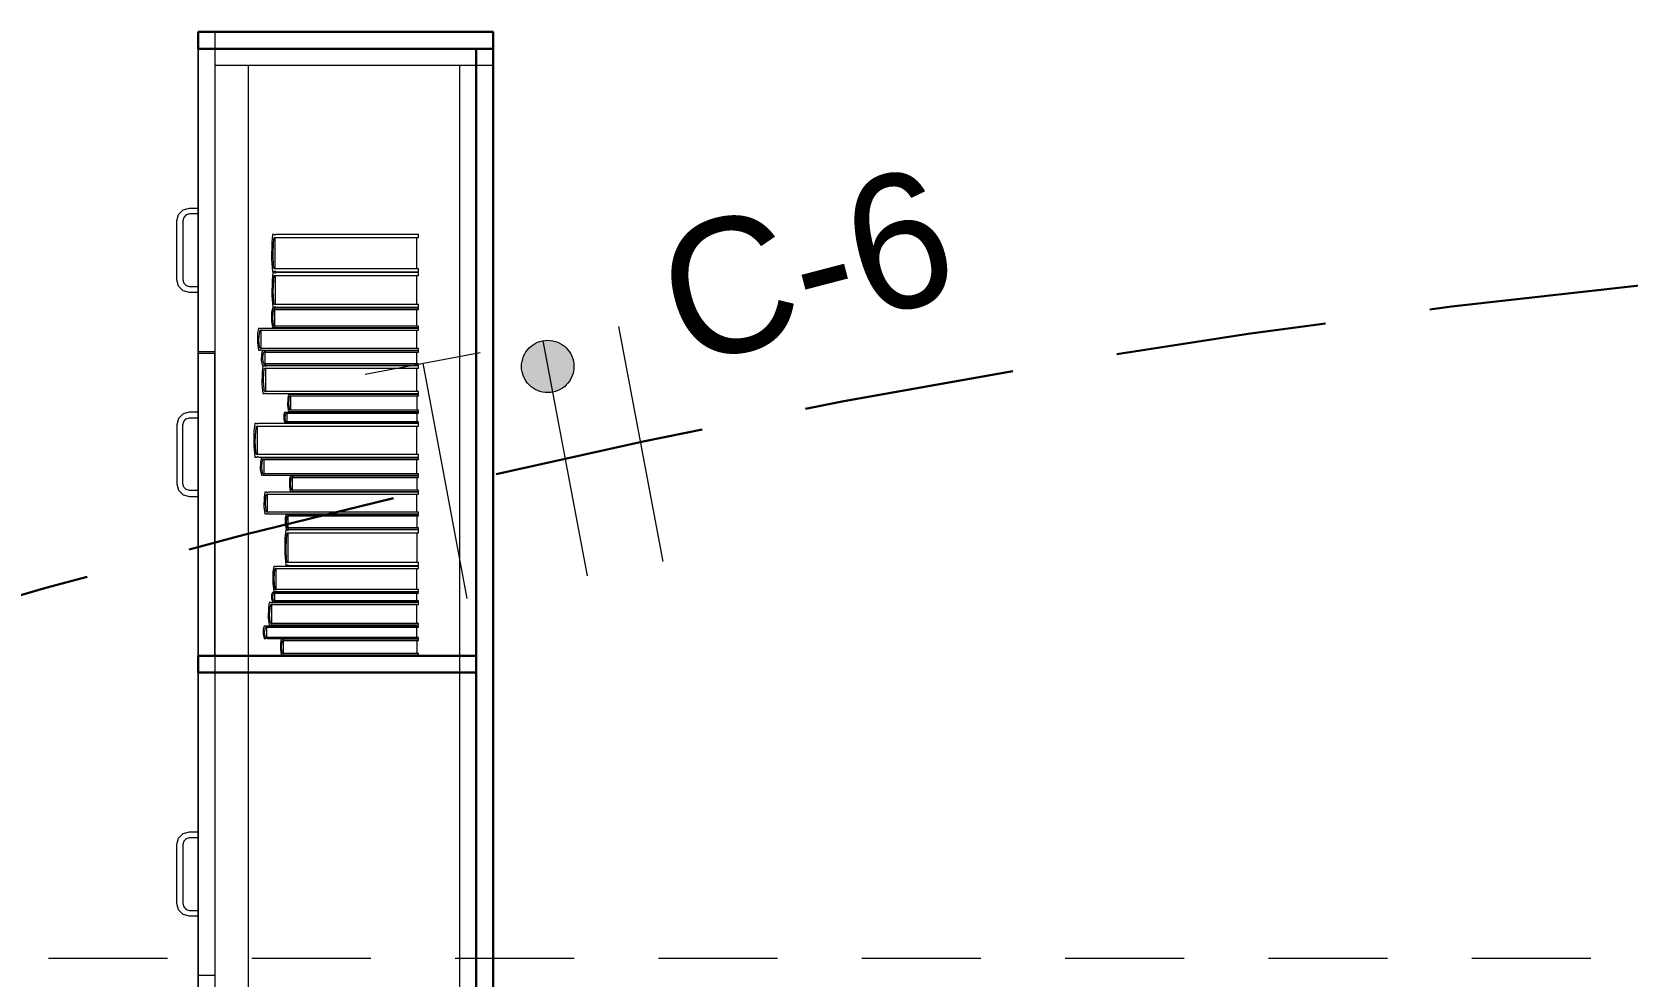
# Model space of a CAD drawing. Header units: inches. Extents: x -19 to 5698, y -728 to 92.
# Drawn here: x 118.461 to 120.353, y 30.179 to 31.299 of the extents above; entities that cross this region are included whole.
import ezdxf

# ---------------------------------------------------------------- set-up
doc = ezdxf.new("R2010")
doc.units = ezdxf.units.IN
doc.header["$MEASUREMENT"] = 0
doc.set_wipeout_variables(frame=1)
for name, pattern in [('CONTINUA', [0]), ('HIDDEN', [0.375, 0.25, -0.125]), ('Hidden Line', [0.195611, 0.141111, -0.0545]), ('RAYITAS', [0.375, 0.25, -0.125]), ('Wipeout_Contour', [1, 0, -1])]:
    doc.linetypes.add(name, pattern=pattern)
for name, color, linetype, lineweight in [('00 conduct tomacorr', 120, 'HIDDEN', 30), ('00 IE CKTO ILUMINACION', 3, 'Continuous', 50), ('T-TECHO-E', 150, 'Continuous', 20), ('TOMACORRIENTE', 22, 'RAYITAS', 9)]:
    doc.layers.add(name, color=color, linetype=linetype, lineweight=lineweight)
doc.layers.add('08 _ STR _ EXT _ 09 Vigas', color=251, linetype='Continuous')
doc.layers.add('Interior - Mobiliario', color=7, linetype='Continuous')

# ---------------------------------------------------------------- blocks, each defined once
blk = doc.blocks.new('a')
at = {"layer": 'TOMACORRIENTE', "ltscale": 0.05}
h = blk.add_hatch(color=4, dxfattribs=at)
edge = h.paths.add_edge_path()
edge.add_arc((0, 0.0752), 0.0211, 0, 360)
at = {"layer": 'TOMACORRIENTE', "color": 4}
for p, q in [((-0.1455, 0.0963), (-0.0515, 0.0963)), ((-0.0985, 0.0963), (-0.0985, -0.0966)), ((0, 0.0963), (0, -0.0963)), ((0.0623, -0.0963), (0.0623, 0.0963))]:
    blk.add_line(p, q, dxfattribs=at)
blk.add_circle((0, 0.0752), 0.0211, dxfattribs=at)
blk = doc.blocks.new('CABLE 3FACE')
at = {"layer": 'T-TECHO-E', "rotation": 59.94170052614085}
blk.add_blockref('a', (0, 0), dxfattribs=at)

msp = doc.modelspace()

# ---------------------------------------------------------------- linework, layer by layer
at = {"layer": 'Interior - Mobiliario', "color": 175, "linetype": 'Continuous', "lineweight": 13}
for p, q in [((118.9883, 31.2787), (118.6783, 31.2787)), ((118.6783, 31.2787), (118.6783, 29.8187)), ((118.9883, 29.8187), (118.9883, 31.2787)), ((118.7183, 31.2587), (118.6783, 31.2587)), ((118.9683, 31.2587), (118.7183, 31.2587)), ((118.6333, 31.0747), (118.6353, 31.0822)), ((118.6353, 31.0822), (118.6408, 31.0877)), ((118.6408, 31.0877), (118.6483, 31.0897)), ((118.6443, 31.0816), (118.6414, 31.0787)), ((118.6483, 31.0827), (118.6443, 31.0816)), ((118.6483, 31.0897), (118.6583, 31.0897)), ((118.6583, 31.0827), (118.6483, 31.0827)), ((118.6583, 31.0897), (118.6583, 31.0827)), ((118.6333, 31.0047), (118.6333, 31.0747)), ((118.6414, 31.0787), (118.6403, 31.0747)), ((118.6403, 31.0747), (118.6403, 31.0047)), ((118.7457, 31.0487), (118.7455, 31.029)), ((118.7467, 31.0584), (118.7457, 31.0487)), ((118.7486, 31.0584), (118.7467, 31.0584)), ((118.7472, 31.0347), (118.7476, 31.0483)), ((118.7476, 31.0483), (118.7484, 31.0549)), ((118.7484, 31.0549), (118.9196, 31.0549)), ((118.7486, 31.0582), (118.7486, 31.0584)), ((118.7489, 31.058), (118.7486, 31.0582)), ((118.7491, 31.0578), (118.7489, 31.058)), ((118.7494, 31.0577), (118.7491, 31.0578)), ((118.7493, 31.0549), (118.7493, 31.0178)), ((118.7496, 31.0577), (118.7494, 31.0577)), ((118.7499, 31.0578), (118.7496, 31.0577)), ((118.7501, 31.0579), (118.7499, 31.0578)), ((118.7503, 31.0582), (118.7501, 31.0579)), ((118.7505, 31.0584), (118.7503, 31.0582)), ((118.9196, 31.0584), (118.7505, 31.0584)), ((118.9179, 31.0178), (118.9179, 31.0549)), ((118.9196, 31.0549), (118.9196, 31.0584)), ((118.7455, 31.029), (118.7467, 31.0142)), ((118.7479, 31.0211), (118.7472, 31.0347)), ((118.747, 31.0132), (118.7461, 31.0042)), ((118.7467, 31.0142), (118.7486, 31.0142)), ((118.7489, 31.0132), (118.747, 31.0132)), ((118.7484, 31.0178), (118.7479, 31.0211)), ((118.748, 31.0038), (118.7487, 31.0099)), ((118.9196, 31.0178), (118.7484, 31.0178)), ((118.7486, 31.0142), (118.7487, 31.0145)), ((118.7487, 31.0145), (118.7489, 31.0147)), ((118.7487, 31.0099), (118.9196, 31.0099)), ((118.7489, 31.0147), (118.7492, 31.0149)), ((118.749, 31.0131), (118.7489, 31.0132)), ((118.7492, 31.0128), (118.749, 31.0131)), ((118.7492, 31.0149), (118.7494, 31.015)), ((118.7494, 31.0126), (118.7492, 31.0128)), ((118.7494, 31.015), (118.7497, 31.015)), ((118.7497, 31.0125), (118.7494, 31.0126)), ((118.7496, 31.0099), (118.7496, 30.9754)), ((118.7497, 31.015), (118.7499, 31.0149)), ((118.75, 31.0125), (118.7497, 31.0125)), ((118.7499, 31.0149), (118.7502, 31.0147)), ((118.7502, 31.0126), (118.75, 31.0125)), ((118.7502, 31.0147), (118.7504, 31.0144)), ((118.7504, 31.0128), (118.7502, 31.0126)), ((118.7504, 31.0144), (118.7505, 31.0142)), ((118.7507, 31.013), (118.7504, 31.0128)), ((118.7505, 31.0142), (118.9196, 31.0142)), ((118.7508, 31.0132), (118.7507, 31.013)), ((118.9196, 31.0132), (118.7508, 31.0132)), ((118.9179, 30.9754), (118.9179, 31.0099)), ((118.9196, 31.0142), (118.9196, 31.0178)), ((118.9196, 31.0099), (118.9196, 31.0132)), ((118.6353, 30.9972), (118.6333, 31.0047)), ((118.6408, 30.9917), (118.6353, 30.9972)), ((118.6403, 31.0047), (118.6414, 31.0007)), ((118.6483, 30.9897), (118.6408, 30.9917)), ((118.6414, 31.0007), (118.6443, 30.9978)), ((118.6443, 30.9978), (118.6483, 30.9967)), ((118.6483, 30.9967), (118.6583, 30.9967)), ((118.6583, 30.9897), (118.6483, 30.9897)), ((118.6583, 30.9967), (118.6583, 30.9897)), ((118.7461, 31.0042), (118.7459, 30.9858)), ((118.7475, 30.9911), (118.748, 31.0038)), ((118.7482, 30.9785), (118.7475, 30.9911)), ((118.7464, 30.9711), (118.7455, 30.966)), ((118.7459, 30.9858), (118.747, 30.9721)), ((118.7483, 30.9711), (118.7464, 30.9711)), ((118.747, 30.9721), (118.7489, 30.9721)), ((118.7474, 30.9658), (118.7482, 30.9692)), ((118.7487, 30.9754), (118.7482, 30.9785)), ((118.7482, 30.9692), (118.9196, 30.9692)), ((118.7484, 30.971), (118.7483, 30.9711)), ((118.7486, 30.9708), (118.7484, 30.971)), ((118.7489, 30.9707), (118.7486, 30.9708)), ((118.9196, 30.9754), (118.7487, 30.9754)), ((118.7489, 30.9721), (118.749, 30.9723)), ((118.7491, 30.9707), (118.7489, 30.9707)), ((118.749, 30.9723), (118.7493, 30.9725)), ((118.749, 30.9692), (118.749, 30.9498)), ((118.7494, 30.9707), (118.7491, 30.9707)), ((118.7493, 30.9725), (118.7495, 30.9727)), ((118.7496, 30.9707), (118.7494, 30.9707)), ((118.7495, 30.9727), (118.7498, 30.9728)), ((118.7499, 30.9708), (118.7496, 30.9707)), ((118.7498, 30.9728), (118.75, 30.9727)), ((118.7501, 30.9709), (118.7499, 30.9708)), ((118.75, 30.9727), (118.7503, 30.9727)), ((118.7502, 30.9711), (118.7501, 30.9709)), ((118.9196, 30.9711), (118.7502, 30.9711)), ((118.7503, 30.9727), (118.7505, 30.9725)), ((118.7505, 30.9725), (118.7507, 30.9722)), ((118.7507, 30.9722), (118.7508, 30.9721)), ((118.7508, 30.9721), (118.9196, 30.9721)), ((118.9179, 30.9498), (118.9179, 30.9692)), ((118.9196, 30.9721), (118.9196, 30.9754)), ((118.9196, 30.9692), (118.9196, 30.9711)), ((118.7455, 30.966), (118.7453, 30.9557)), ((118.7453, 30.9557), (118.7464, 30.948)), ((118.7469, 30.9587), (118.7474, 30.9658)), ((118.7476, 30.9516), (118.7469, 30.9587)), ((118.7482, 30.9498), (118.7476, 30.9516)), ((118.9196, 30.9498), (118.7482, 30.9498)), ((118.9196, 30.948), (118.9196, 30.9498)), ((118.7289, 30.9413), (118.7287, 30.9298)), ((118.7287, 30.9298), (118.7299, 30.9212)), ((118.7299, 30.947), (118.7289, 30.9413)), ((118.732, 30.947), (118.7299, 30.947)), ((118.7305, 30.9331), (118.731, 30.9411)), ((118.7313, 30.9252), (118.7305, 30.9331)), ((118.731, 30.9411), (118.7318, 30.9449)), ((118.7318, 30.9449), (118.9196, 30.9449)), ((118.7321, 30.9469), (118.732, 30.947)), ((118.7323, 30.9467), (118.7321, 30.9469)), ((118.7326, 30.9466), (118.7323, 30.9467)), ((118.7329, 30.9466), (118.7326, 30.9466)), ((118.7328, 30.9449), (118.7328, 30.9233)), ((118.7332, 30.9465), (118.7329, 30.9466)), ((118.7334, 30.9466), (118.7332, 30.9465)), ((118.7337, 30.9467), (118.7334, 30.9466)), ((118.7339, 30.9468), (118.7337, 30.9467)), ((118.7341, 30.947), (118.7339, 30.9468)), ((118.9196, 30.947), (118.7341, 30.947)), ((118.7464, 30.948), (118.7483, 30.948)), ((118.7483, 30.948), (118.7485, 30.9481)), ((118.7485, 30.9481), (118.7487, 30.9482)), ((118.7487, 30.9482), (118.7489, 30.9483)), ((118.7489, 30.9483), (118.7492, 30.9484)), ((118.7492, 30.9484), (118.7494, 30.9484)), ((118.7494, 30.9484), (118.7497, 30.9483)), ((118.7497, 30.9483), (118.7499, 30.9482)), ((118.7499, 30.9482), (118.7501, 30.9481)), ((118.7501, 30.9481), (118.7502, 30.948)), ((118.7502, 30.948), (118.9196, 30.948)), ((118.9177, 30.9233), (118.9177, 30.9449)), ((118.9196, 30.9449), (118.9196, 30.947)), ((118.6583, 30.9197), (118.6783, 30.9197)), ((118.6583, 30.9177), (118.6783, 30.9177)), ((118.7299, 30.9212), (118.732, 30.9212)), ((118.7318, 30.9233), (118.7313, 30.9252)), ((118.9196, 30.9233), (118.7318, 30.9233)), ((118.732, 30.9212), (118.7322, 30.9214)), ((118.7322, 30.9214), (118.7324, 30.9215)), ((118.7324, 30.9215), (118.7327, 30.9216)), ((118.7327, 30.9216), (118.7329, 30.9217)), ((118.7329, 30.9217), (118.7332, 30.9217)), ((118.7332, 30.9217), (118.7335, 30.9216)), ((118.7335, 30.9166), (118.7332, 30.9091)), ((118.7335, 30.9216), (118.7338, 30.9215)), ((118.7345, 30.9202), (118.7335, 30.9166)), ((118.7338, 30.9215), (118.734, 30.9213)), ((118.734, 30.9213), (118.7341, 30.9212)), ((118.7341, 30.9212), (118.9196, 30.9212)), ((118.7365, 30.9202), (118.7345, 30.9202)), ((118.735, 30.9112), (118.7355, 30.9164)), ((118.7358, 30.9061), (118.735, 30.9112)), ((118.7355, 30.9164), (118.7363, 30.9189)), ((118.7363, 30.9189), (118.9196, 30.9189)), ((118.7366, 30.9202), (118.7365, 30.9202)), ((118.7368, 30.9201), (118.7366, 30.9202)), ((118.7371, 30.92), (118.7368, 30.9201)), ((118.7374, 30.92), (118.7371, 30.92)), ((118.7373, 30.9189), (118.7373, 30.9048)), ((118.7376, 30.92), (118.7374, 30.92)), ((118.7379, 30.92), (118.7376, 30.92)), ((118.7382, 30.92), (118.7379, 30.92)), ((118.7384, 30.9201), (118.7382, 30.92)), ((118.7385, 30.9202), (118.7384, 30.9201)), ((118.9196, 30.9202), (118.7385, 30.9202)), ((118.9178, 30.9048), (118.9178, 30.9189)), ((118.9196, 30.9212), (118.9196, 30.9233)), ((118.9196, 30.9189), (118.9196, 30.9202)), ((118.7332, 30.9091), (118.7345, 30.9035)), ((118.7343, 30.8953), (118.7341, 30.8806)), ((118.7353, 30.9025), (118.7343, 30.8953)), ((118.7345, 30.9035), (118.7365, 30.9035)), ((118.7373, 30.9025), (118.7353, 30.9025)), ((118.7363, 30.9048), (118.7358, 30.9061)), ((118.7358, 30.8848), (118.7363, 30.8949)), ((118.9196, 30.9048), (118.7363, 30.9048)), ((118.7363, 30.8949), (118.7371, 30.8998)), ((118.7365, 30.9035), (118.7366, 30.9036)), ((118.7366, 30.9036), (118.7369, 30.9037)), ((118.7369, 30.9037), (118.7371, 30.9037)), ((118.7371, 30.9037), (118.7374, 30.9038)), ((118.7371, 30.8998), (118.9196, 30.8998)), ((118.7374, 30.9023), (118.7373, 30.9025)), ((118.7374, 30.9038), (118.7377, 30.9037)), ((118.7376, 30.9021), (118.7374, 30.9023)), ((118.7379, 30.902), (118.7376, 30.9021)), ((118.7377, 30.9037), (118.738, 30.9037)), ((118.7382, 30.9019), (118.7379, 30.902)), ((118.738, 30.9037), (118.7382, 30.9036)), ((118.7381, 30.8998), (118.7381, 30.8723)), ((118.7382, 30.9036), (118.7384, 30.9035)), ((118.7384, 30.9019), (118.7382, 30.9019)), ((118.7384, 30.9035), (118.7385, 30.9035)), ((118.7387, 30.902), (118.7384, 30.9019)), ((118.7385, 30.9035), (118.9196, 30.9035)), ((118.739, 30.9021), (118.7387, 30.902)), ((118.7392, 30.9023), (118.739, 30.9021)), ((118.7393, 30.9025), (118.7392, 30.9023)), ((118.9196, 30.9025), (118.7393, 30.9025)), ((118.9178, 30.8723), (118.9178, 30.8998)), ((118.9196, 30.9035), (118.9196, 30.9048)), ((118.9196, 30.8998), (118.9196, 30.9025)), ((118.7341, 30.8806), (118.7353, 30.8697)), ((118.7366, 30.8748), (118.7358, 30.8848)), ((118.7371, 30.8723), (118.7366, 30.8748)), ((118.7353, 30.8697), (118.7373, 30.8697)), ((118.9196, 30.8723), (118.7371, 30.8723)), ((118.7373, 30.8697), (118.7375, 30.8698)), ((118.7375, 30.8698), (118.7377, 30.87)), ((118.7377, 30.87), (118.7379, 30.8702)), ((118.7379, 30.8702), (118.7382, 30.8702)), ((118.7382, 30.8702), (118.7385, 30.8702)), ((118.7385, 30.8702), (118.7388, 30.8701)), ((118.7388, 30.8701), (118.739, 30.87)), ((118.739, 30.87), (118.7392, 30.8698)), ((118.7392, 30.8698), (118.7393, 30.8697)), ((118.7393, 30.8697), (118.9196, 30.8697)), ((118.7647, 30.8642), (118.7645, 30.8551)), ((118.7645, 30.8551), (118.7655, 30.8483)), ((118.7655, 30.8687), (118.7647, 30.8642)), ((118.7672, 30.8687), (118.7655, 30.8687)), ((118.766, 30.8577), (118.7664, 30.864)), ((118.7666, 30.8515), (118.766, 30.8577)), ((118.7664, 30.864), (118.7671, 30.867)), ((118.7671, 30.867), (118.9196, 30.867)), ((118.7673, 30.8686), (118.7672, 30.8687)), ((118.7675, 30.8685), (118.7673, 30.8686)), ((118.7677, 30.8684), (118.7675, 30.8685)), ((118.7679, 30.8683), (118.7677, 30.8684)), ((118.7678, 30.867), (118.7678, 30.8499)), ((118.7681, 30.8683), (118.7679, 30.8683)), ((118.7684, 30.8684), (118.7681, 30.8683)), ((118.7686, 30.8684), (118.7684, 30.8684)), ((118.7688, 30.8686), (118.7686, 30.8684)), ((118.7689, 30.8687), (118.7688, 30.8686)), ((118.9196, 30.8687), (118.7689, 30.8687)), ((118.9181, 30.8499), (118.9181, 30.867)), ((118.9196, 30.8697), (118.9196, 30.8723)), ((118.9196, 30.867), (118.9196, 30.8687)), ((118.6353, 30.8402), (118.6333, 30.8327)), ((118.6408, 30.8457), (118.6353, 30.8402)), ((118.6403, 30.8327), (118.6414, 30.8367)), ((118.6483, 30.8477), (118.6408, 30.8457)), ((118.6414, 30.8367), (118.6443, 30.8396)), ((118.6443, 30.8396), (118.6483, 30.8407)), ((118.6583, 30.8477), (118.6483, 30.8477)), ((118.6483, 30.8407), (118.6583, 30.8407)), ((118.6583, 30.8407), (118.6583, 30.8477)), ((118.7601, 30.8447), (118.7599, 30.8393)), ((118.7599, 30.8393), (118.761, 30.8353)), ((118.761, 30.8473), (118.7601, 30.8447)), ((118.7627, 30.8473), (118.761, 30.8473)), ((118.761, 30.8353), (118.7627, 30.8353)), ((118.7615, 30.8408), (118.7619, 30.8445)), ((118.7621, 30.8371), (118.7615, 30.8408)), ((118.7619, 30.8445), (118.7626, 30.8463)), ((118.7626, 30.8362), (118.7621, 30.8371)), ((118.7626, 30.8463), (118.9196, 30.8463)), ((118.9196, 30.8362), (118.7626, 30.8362)), ((118.7628, 30.8472), (118.7627, 30.8473)), ((118.7627, 30.8353), (118.7629, 30.8353)), ((118.763, 30.8472), (118.7628, 30.8472)), ((118.7629, 30.8353), (118.7631, 30.8354)), ((118.7632, 30.8471), (118.763, 30.8472)), ((118.7631, 30.8354), (118.7633, 30.8354)), ((118.7635, 30.8471), (118.7632, 30.8471)), ((118.7633, 30.8354), (118.7635, 30.8355)), ((118.7634, 30.8463), (118.7634, 30.8362)), ((118.7637, 30.8471), (118.7635, 30.8471)), ((118.7635, 30.8355), (118.7638, 30.8355)), ((118.7639, 30.8471), (118.7637, 30.8471)), ((118.7638, 30.8355), (118.764, 30.8354)), ((118.7642, 30.8472), (118.7639, 30.8471)), ((118.764, 30.8354), (118.7642, 30.8354)), ((118.7644, 30.8472), (118.7642, 30.8472)), ((118.7642, 30.8354), (118.7644, 30.8353)), ((118.7645, 30.8473), (118.7644, 30.8472)), ((118.7644, 30.8353), (118.7645, 30.8353)), ((118.9196, 30.8473), (118.7645, 30.8473)), ((118.7645, 30.8353), (118.9196, 30.8353)), ((118.7655, 30.8483), (118.7672, 30.8483)), ((118.7671, 30.8499), (118.7666, 30.8515)), ((118.9196, 30.8499), (118.7671, 30.8499)), ((118.7672, 30.8483), (118.7673, 30.8484)), ((118.7673, 30.8484), (118.7675, 30.8485)), ((118.7675, 30.8485), (118.7677, 30.8486)), ((118.7677, 30.8486), (118.768, 30.8486)), ((118.768, 30.8486), (118.7682, 30.8486)), ((118.7682, 30.8486), (118.7684, 30.8486)), ((118.7684, 30.8486), (118.7686, 30.8485)), ((118.7686, 30.8485), (118.7688, 30.8484)), ((118.7688, 30.8484), (118.7689, 30.8483)), ((118.7689, 30.8483), (118.9196, 30.8483)), ((118.918, 30.8362), (118.918, 30.8463)), ((118.9196, 30.8483), (118.9196, 30.8499)), ((118.9196, 30.8463), (118.9196, 30.8473)), ((118.9196, 30.8353), (118.9196, 30.8362)), ((118.6333, 30.8327), (118.6333, 30.7627)), ((118.6403, 30.7627), (118.6403, 30.8327)), ((118.7246, 30.8255), (118.7243, 30.8076)), ((118.7256, 30.8343), (118.7246, 30.8255)), ((118.7277, 30.8343), (118.7256, 30.8343)), ((118.7262, 30.8127), (118.7267, 30.8251)), ((118.7267, 30.8251), (118.7276, 30.831)), ((118.7276, 30.831), (118.9196, 30.831)), ((118.7278, 30.8341), (118.7277, 30.8343)), ((118.7281, 30.8339), (118.7278, 30.8341)), ((118.7284, 30.8337), (118.7281, 30.8339)), ((118.7286, 30.8336), (118.7284, 30.8337)), ((118.7285, 30.831), (118.7285, 30.7974)), ((118.7289, 30.8336), (118.7286, 30.8336)), ((118.7292, 30.8337), (118.7289, 30.8336)), ((118.7295, 30.8338), (118.7292, 30.8337)), ((118.7297, 30.834), (118.7295, 30.8338)), ((118.7299, 30.8343), (118.7297, 30.834)), ((118.9196, 30.8343), (118.7299, 30.8343)), ((118.9177, 30.7974), (118.9177, 30.831)), ((118.9196, 30.831), (118.9196, 30.8343)), ((118.7243, 30.8076), (118.7256, 30.7942)), ((118.727, 30.8004), (118.7262, 30.8127)), ((118.7276, 30.7974), (118.727, 30.8004)), ((118.9196, 30.7974), (118.7276, 30.7974)), ((118.9196, 30.7942), (118.9196, 30.7974)), ((118.7256, 30.7942), (118.7277, 30.7942)), ((118.7277, 30.7942), (118.7279, 30.7944)), ((118.7279, 30.7944), (118.7281, 30.7946)), ((118.7281, 30.7946), (118.7284, 30.7948)), ((118.7284, 30.7948), (118.7287, 30.7949)), ((118.7287, 30.7949), (118.729, 30.7949)), ((118.729, 30.7949), (118.7293, 30.7948)), ((118.7293, 30.7948), (118.7295, 30.7946)), ((118.7295, 30.7946), (118.7298, 30.7944)), ((118.7298, 30.7944), (118.7299, 30.7942)), ((118.7299, 30.7942), (118.9196, 30.7942)), ((118.7324, 30.7887), (118.7321, 30.7796)), ((118.7321, 30.7796), (118.7334, 30.7728)), ((118.7334, 30.7932), (118.7324, 30.7887)), ((118.7354, 30.7932), (118.7334, 30.7932)), ((118.7339, 30.7822), (118.7344, 30.7885)), ((118.7347, 30.7759), (118.7339, 30.7822)), ((118.7344, 30.7885), (118.7353, 30.7916)), ((118.7353, 30.7916), (118.9196, 30.7916)), ((118.7355, 30.7931), (118.7354, 30.7932)), ((118.7358, 30.793), (118.7355, 30.7931)), ((118.736, 30.7929), (118.7358, 30.793)), ((118.7363, 30.7929), (118.736, 30.7929)), ((118.7362, 30.7916), (118.7362, 30.7744)), ((118.7366, 30.7929), (118.7363, 30.7929)), ((118.7368, 30.7929), (118.7366, 30.7929)), ((118.7371, 30.793), (118.7368, 30.7929)), ((118.7373, 30.7931), (118.7371, 30.793)), ((118.7375, 30.7932), (118.7373, 30.7931)), ((118.9196, 30.7932), (118.7375, 30.7932)), ((118.9178, 30.7744), (118.9178, 30.7916)), ((118.9196, 30.7916), (118.9196, 30.7932)), ((118.6333, 30.7627), (118.6353, 30.7552)), ((118.6414, 30.7587), (118.6403, 30.7627)), ((118.7334, 30.7728), (118.7354, 30.7728)), ((118.7353, 30.7744), (118.7347, 30.7759)), ((118.9196, 30.7744), (118.7353, 30.7744)), ((118.7354, 30.7728), (118.7356, 30.7729)), ((118.7356, 30.7729), (118.7358, 30.773)), ((118.7358, 30.773), (118.7361, 30.7731)), ((118.7361, 30.7731), (118.7363, 30.7731)), ((118.7363, 30.7731), (118.7366, 30.7731)), ((118.7366, 30.7731), (118.7369, 30.773)), ((118.7369, 30.773), (118.7371, 30.773)), ((118.7371, 30.773), (118.7374, 30.7728)), ((118.7374, 30.7728), (118.7375, 30.7728)), ((118.7375, 30.7728), (118.9196, 30.7728)), ((118.7669, 30.7678), (118.7667, 30.7596)), ((118.7667, 30.7596), (118.7677, 30.7536)), ((118.7677, 30.7718), (118.7669, 30.7678)), ((118.7693, 30.7718), (118.7677, 30.7718)), ((118.7681, 30.762), (118.7685, 30.7676)), ((118.7688, 30.7564), (118.7681, 30.762)), ((118.7685, 30.7676), (118.7692, 30.7703)), ((118.7692, 30.7703), (118.9196, 30.7703)), ((118.7694, 30.7717), (118.7693, 30.7718)), ((118.7696, 30.7716), (118.7694, 30.7717)), ((118.7698, 30.7715), (118.7696, 30.7716)), ((118.77, 30.7715), (118.7698, 30.7715)), ((118.7703, 30.7714), (118.77, 30.7715)), ((118.77, 30.7703), (118.77, 30.755)), ((118.7705, 30.7715), (118.7703, 30.7714)), ((118.7707, 30.7715), (118.7705, 30.7715)), ((118.7709, 30.7717), (118.7707, 30.7715)), ((118.771, 30.7718), (118.7709, 30.7717)), ((118.9196, 30.7718), (118.771, 30.7718)), ((118.9181, 30.755), (118.9181, 30.7703)), ((118.9196, 30.7728), (118.9196, 30.7744)), ((118.9196, 30.7703), (118.9196, 30.7718)), ((118.6353, 30.7552), (118.6408, 30.7497)), ((118.6408, 30.7497), (118.6483, 30.7477)), ((118.6443, 30.7558), (118.6414, 30.7587)), ((118.6483, 30.7547), (118.6443, 30.7558)), ((118.6583, 30.7547), (118.6483, 30.7547)), ((118.6483, 30.7477), (118.6583, 30.7477)), ((118.6583, 30.7477), (118.6583, 30.7547)), ((118.7367, 30.7469), (118.7364, 30.7355)), ((118.7376, 30.7526), (118.7367, 30.7469)), ((118.7396, 30.7526), (118.7376, 30.7526)), ((118.7382, 30.7388), (118.7386, 30.7467)), ((118.7386, 30.7467), (118.7395, 30.7505)), ((118.7395, 30.7505), (118.9196, 30.7505)), ((118.7397, 30.7525), (118.7396, 30.7526)), ((118.74, 30.7523), (118.7397, 30.7525)), ((118.7402, 30.7522), (118.74, 30.7523)), ((118.7405, 30.7521), (118.7402, 30.7522)), ((118.7404, 30.7505), (118.7404, 30.729)), ((118.7407, 30.7521), (118.7405, 30.7521)), ((118.741, 30.7522), (118.7407, 30.7521)), ((118.7413, 30.7523), (118.741, 30.7522)), ((118.7415, 30.7524), (118.7413, 30.7523)), ((118.7416, 30.7526), (118.7415, 30.7524)), ((118.9196, 30.7526), (118.7416, 30.7526)), ((118.7677, 30.7536), (118.7693, 30.7536)), ((118.7692, 30.755), (118.7688, 30.7564)), ((118.9196, 30.755), (118.7692, 30.755)), ((118.7693, 30.7536), (118.7695, 30.7537)), ((118.7695, 30.7537), (118.7697, 30.7538)), ((118.7697, 30.7538), (118.7699, 30.7538)), ((118.7699, 30.7538), (118.7701, 30.7539)), ((118.7701, 30.7539), (118.7703, 30.7539)), ((118.7703, 30.7539), (118.7705, 30.7538)), ((118.7705, 30.7538), (118.7707, 30.7537)), ((118.7707, 30.7537), (118.7709, 30.7536)), ((118.7709, 30.7536), (118.771, 30.7536)), ((118.771, 30.7536), (118.9196, 30.7536)), ((118.9178, 30.729), (118.9178, 30.7505)), ((118.9196, 30.7536), (118.9196, 30.755)), ((118.9196, 30.7505), (118.9196, 30.7526)), ((118.7364, 30.7355), (118.7376, 30.7269)), ((118.7376, 30.7269), (118.7396, 30.7269)), ((118.7389, 30.7309), (118.7382, 30.7388)), ((118.7395, 30.729), (118.7389, 30.7309)), ((118.9196, 30.729), (118.7395, 30.729)), ((118.7396, 30.7269), (118.7398, 30.727)), ((118.7398, 30.727), (118.74, 30.7272)), ((118.74, 30.7272), (118.7403, 30.7273)), ((118.7403, 30.7273), (118.7405, 30.7273)), ((118.7405, 30.7273), (118.7408, 30.7273)), ((118.7408, 30.7273), (118.7411, 30.7273)), ((118.7411, 30.7273), (118.7413, 30.7272)), ((118.7413, 30.7272), (118.7415, 30.727)), ((118.7415, 30.727), (118.7416, 30.7269)), ((118.7416, 30.7269), (118.9196, 30.7269)), ((118.7617, 30.7222), (118.7615, 30.7146)), ((118.7626, 30.7259), (118.7617, 30.7222)), ((118.7643, 30.7259), (118.7626, 30.7259)), ((118.763, 30.7168), (118.7634, 30.722)), ((118.7634, 30.722), (118.7642, 30.7245)), ((118.7642, 30.7245), (118.9196, 30.7245)), ((118.7644, 30.7258), (118.7643, 30.7259)), ((118.7646, 30.7257), (118.7644, 30.7258)), ((118.7648, 30.7257), (118.7646, 30.7257)), ((118.765, 30.7256), (118.7648, 30.7257)), ((118.7649, 30.7245), (118.7649, 30.7103)), ((118.7653, 30.7256), (118.765, 30.7256)), ((118.7655, 30.7257), (118.7653, 30.7256)), ((118.7657, 30.7257), (118.7655, 30.7257)), ((118.7659, 30.7258), (118.7657, 30.7257)), ((118.766, 30.7259), (118.7659, 30.7258)), ((118.9196, 30.7259), (118.766, 30.7259)), ((118.9181, 30.7103), (118.9181, 30.7245)), ((118.9196, 30.7269), (118.9196, 30.729)), ((118.9196, 30.7245), (118.9196, 30.7259)), ((118.7622, 30.7079), (118.7613, 30.6987)), ((118.7615, 30.7146), (118.7626, 30.7089)), ((118.7639, 30.7079), (118.7622, 30.7079)), ((118.7626, 30.7089), (118.7643, 30.7089)), ((118.7637, 30.7116), (118.763, 30.7168)), ((118.763, 30.6982), (118.7638, 30.7045)), ((118.7642, 30.7103), (118.7637, 30.7116)), ((118.7638, 30.7045), (118.9196, 30.7045)), ((118.764, 30.7078), (118.7639, 30.7079)), ((118.7642, 30.7075), (118.764, 30.7078)), ((118.9196, 30.7103), (118.7642, 30.7103)), ((118.7644, 30.7073), (118.7642, 30.7075)), ((118.7643, 30.7089), (118.7644, 30.709)), ((118.7644, 30.709), (118.7646, 30.7091)), ((118.7646, 30.7072), (118.7644, 30.7073)), ((118.7646, 30.7091), (118.7648, 30.7092)), ((118.7649, 30.7072), (118.7646, 30.7072)), ((118.7646, 30.7045), (118.7646, 30.6691)), ((118.7648, 30.7092), (118.7651, 30.7092)), ((118.7651, 30.7073), (118.7649, 30.7072)), ((118.7651, 30.7092), (118.7653, 30.7092)), ((118.7653, 30.7075), (118.7651, 30.7073)), ((118.7653, 30.7092), (118.7655, 30.7092)), ((118.7655, 30.7077), (118.7653, 30.7075)), ((118.7655, 30.7092), (118.7657, 30.7091)), ((118.7657, 30.7079), (118.7655, 30.7077)), ((118.7657, 30.7091), (118.7659, 30.709)), ((118.9196, 30.7079), (118.7657, 30.7079)), ((118.7659, 30.709), (118.766, 30.7089)), ((118.766, 30.7089), (118.9196, 30.7089)), ((118.9181, 30.6691), (118.9181, 30.7045)), ((118.9196, 30.7089), (118.9196, 30.7103)), ((118.9196, 30.7045), (118.9196, 30.7079)), ((118.7613, 30.6987), (118.7611, 30.6798)), ((118.7626, 30.6852), (118.763, 30.6982)), ((118.7633, 30.6723), (118.7626, 30.6852)), ((118.748, 30.6647), (118.7471, 30.6582)), ((118.7499, 30.6647), (118.748, 30.6647)), ((118.75, 30.6646), (118.7499, 30.6647)), ((118.7518, 30.6647), (118.7517, 30.6646)), ((118.9196, 30.6647), (118.7518, 30.6647)), ((118.7611, 30.6798), (118.7622, 30.6657)), ((118.7622, 30.6657), (118.7639, 30.6657)), ((118.7638, 30.6691), (118.7633, 30.6723)), ((118.9196, 30.6691), (118.7638, 30.6691)), ((118.7639, 30.6657), (118.764, 30.666)), ((118.764, 30.666), (118.7642, 30.6662)), ((118.7642, 30.6662), (118.7645, 30.6664)), ((118.7645, 30.6664), (118.7647, 30.6664)), ((118.7647, 30.6664), (118.7649, 30.6664)), ((118.7649, 30.6664), (118.7651, 30.6663)), ((118.7651, 30.6663), (118.7654, 30.6661)), ((118.7654, 30.6661), (118.7656, 30.6659)), ((118.7656, 30.6659), (118.7657, 30.6657)), ((118.7657, 30.6657), (118.9196, 30.6657)), ((118.9196, 30.6657), (118.9196, 30.6691)), ((118.9196, 30.6623), (118.9196, 30.6647)), ((118.7471, 30.6582), (118.7469, 30.6448)), ((118.7485, 30.6487), (118.749, 30.6579)), ((118.7492, 30.6395), (118.7485, 30.6487)), ((118.749, 30.6579), (118.7498, 30.6623)), ((118.7498, 30.6623), (118.9196, 30.6623)), ((118.7502, 30.6644), (118.75, 30.6646)), ((118.7505, 30.6643), (118.7502, 30.6644)), ((118.7507, 30.6642), (118.7505, 30.6643)), ((118.7506, 30.6623), (118.7506, 30.6373)), ((118.751, 30.6642), (118.7507, 30.6642)), ((118.7512, 30.6643), (118.751, 30.6642)), ((118.7514, 30.6644), (118.7512, 30.6643)), ((118.7517, 30.6646), (118.7514, 30.6644)), ((118.9179, 30.6373), (118.9179, 30.6623)), ((118.7454, 30.6315), (118.7452, 30.6265)), ((118.7464, 30.6339), (118.7454, 30.6315)), ((118.7482, 30.6339), (118.7464, 30.6339)), ((118.7469, 30.6448), (118.748, 30.6349)), ((118.7469, 30.6279), (118.7473, 30.6313)), ((118.7476, 30.6245), (118.7469, 30.6279)), ((118.7473, 30.6313), (118.7481, 30.633)), ((118.748, 30.6349), (118.7499, 30.6349)), ((118.7481, 30.633), (118.9196, 30.633)), ((118.7483, 30.6339), (118.7482, 30.6339)), ((118.7486, 30.6338), (118.7483, 30.6339)), ((118.7488, 30.6337), (118.7486, 30.6338)), ((118.7491, 30.6337), (118.7488, 30.6337)), ((118.749, 30.633), (118.749, 30.6237)), ((118.7493, 30.6337), (118.7491, 30.6337)), ((118.7498, 30.6373), (118.7492, 30.6395)), ((118.7496, 30.6337), (118.7493, 30.6337)), ((118.7498, 30.6338), (118.7496, 30.6337)), ((118.9196, 30.6373), (118.7498, 30.6373)), ((118.75, 30.6338), (118.7498, 30.6338)), ((118.7499, 30.6349), (118.75, 30.6351)), ((118.75, 30.6351), (118.7503, 30.6352)), ((118.7502, 30.6339), (118.75, 30.6338)), ((118.9196, 30.6339), (118.7502, 30.6339)), ((118.7503, 30.6352), (118.7505, 30.6353)), ((118.7505, 30.6353), (118.7508, 30.6354)), ((118.7508, 30.6354), (118.751, 30.6354)), ((118.751, 30.6354), (118.7513, 30.6353)), ((118.7513, 30.6353), (118.7515, 30.6352)), ((118.7515, 30.6352), (118.7517, 30.635)), ((118.7517, 30.635), (118.7518, 30.6349)), ((118.7518, 30.6349), (118.9196, 30.6349)), ((118.9179, 30.6237), (118.9179, 30.633)), ((118.9196, 30.6349), (118.9196, 30.6373)), ((118.9196, 30.633), (118.9196, 30.6339)), ((118.7417, 30.6159), (118.7415, 30.6038)), ((118.7427, 30.6218), (118.7417, 30.6159)), ((118.7446, 30.6218), (118.7427, 30.6218)), ((118.7432, 30.6073), (118.7437, 30.6156)), ((118.7437, 30.6156), (118.7445, 30.6196)), ((118.7445, 30.6196), (118.9196, 30.6196)), ((118.7447, 30.6217), (118.7446, 30.6218)), ((118.745, 30.6215), (118.7447, 30.6217)), ((118.7452, 30.6214), (118.745, 30.6215)), ((118.7452, 30.6265), (118.7464, 30.6228)), ((118.7455, 30.6213), (118.7452, 30.6214)), ((118.9179, 30.6196), (118.7454, 30.6196)), ((118.7454, 30.6196), (118.7454, 30.597)), ((118.7457, 30.6213), (118.7455, 30.6213)), ((118.746, 30.6214), (118.7457, 30.6213)), ((118.7462, 30.6215), (118.746, 30.6214)), ((118.7465, 30.6216), (118.7462, 30.6215)), ((118.7464, 30.6228), (118.7482, 30.6228)), ((118.7466, 30.6218), (118.7465, 30.6216)), ((118.9196, 30.6218), (118.7466, 30.6218)), ((118.7481, 30.6237), (118.7476, 30.6245)), ((118.9196, 30.6237), (118.7481, 30.6237)), ((118.7482, 30.6228), (118.7484, 30.6228)), ((118.7484, 30.6228), (118.7486, 30.6229)), ((118.7486, 30.6229), (118.7489, 30.6229)), ((118.7489, 30.6229), (118.7491, 30.623)), ((118.7491, 30.623), (118.7494, 30.623)), ((118.7494, 30.623), (118.7496, 30.6229)), ((118.7496, 30.6229), (118.7499, 30.6229)), ((118.7499, 30.6229), (118.7501, 30.6228)), ((118.7501, 30.6228), (118.7502, 30.6228)), ((118.7502, 30.6228), (118.9196, 30.6228)), ((118.9179, 30.597), (118.9179, 30.6196)), ((118.9196, 30.6228), (118.9196, 30.6237)), ((118.9196, 30.6196), (118.9196, 30.6218)), ((118.7357, 30.5907), (118.7355, 30.5842)), ((118.7367, 30.5939), (118.7357, 30.5907)), ((118.7387, 30.5939), (118.7367, 30.5939)), ((118.7372, 30.586), (118.7377, 30.5905)), ((118.7377, 30.5905), (118.7385, 30.5927)), ((118.7385, 30.5927), (118.9196, 30.5927)), ((118.7388, 30.5938), (118.7387, 30.5939)), ((118.739, 30.5937), (118.7388, 30.5938)), ((118.7393, 30.5936), (118.739, 30.5937)), ((118.7395, 30.5936), (118.7393, 30.5936)), ((118.7398, 30.5936), (118.7395, 30.5936)), ((118.7395, 30.5927), (118.7395, 30.5805)), ((118.7401, 30.5936), (118.7398, 30.5936)), ((118.7403, 30.5937), (118.7401, 30.5936)), ((118.7406, 30.5938), (118.7403, 30.5937)), ((118.7407, 30.5939), (118.7406, 30.5938)), ((118.9196, 30.5939), (118.7407, 30.5939)), ((118.7415, 30.6038), (118.7427, 30.5949)), ((118.7427, 30.5949), (118.7446, 30.5949)), ((118.744, 30.599), (118.7432, 30.6073)), ((118.7445, 30.597), (118.744, 30.599)), ((118.9196, 30.597), (118.7445, 30.597)), ((118.7446, 30.5949), (118.7448, 30.595)), ((118.7448, 30.595), (118.745, 30.5952)), ((118.745, 30.5952), (118.7453, 30.5953)), ((118.7453, 30.5953), (118.7455, 30.5953)), ((118.7454, 30.597), (118.9179, 30.597)), ((118.7455, 30.5953), (118.7458, 30.5953)), ((118.7458, 30.5953), (118.746, 30.5952)), ((118.746, 30.5952), (118.7463, 30.5951)), ((118.7463, 30.5951), (118.7465, 30.595)), ((118.7465, 30.595), (118.7466, 30.5949)), ((118.7466, 30.5949), (118.9196, 30.5949)), ((118.9178, 30.5805), (118.9178, 30.5927)), ((118.9196, 30.5949), (118.9196, 30.597)), ((118.9196, 30.5927), (118.9196, 30.5939)), ((118.7355, 30.5842), (118.7367, 30.5793)), ((118.7367, 30.5793), (118.7387, 30.5793)), ((118.738, 30.5816), (118.7372, 30.586)), ((118.7385, 30.5805), (118.738, 30.5816)), ((118.9196, 30.5805), (118.7385, 30.5805)), ((118.7387, 30.5793), (118.7388, 30.5794)), ((118.7388, 30.5794), (118.7391, 30.5795)), ((118.7391, 30.5795), (118.7393, 30.5795)), ((118.7393, 30.5795), (118.7396, 30.5796)), ((118.7396, 30.5796), (118.7399, 30.5796)), ((118.7399, 30.5796), (118.7401, 30.5795)), ((118.7401, 30.5795), (118.7404, 30.5795)), ((118.7404, 30.5795), (118.7406, 30.5794)), ((118.7406, 30.5794), (118.7407, 30.5793)), ((118.7407, 30.5793), (118.9196, 30.5793)), ((118.757, 30.5783), (118.7561, 30.5742)), ((118.7587, 30.5783), (118.757, 30.5783)), ((118.7574, 30.5683), (118.7578, 30.574)), ((118.7578, 30.574), (118.7586, 30.5768)), ((118.7586, 30.5768), (118.9196, 30.5768)), ((118.7588, 30.5783), (118.7587, 30.5783)), ((118.759, 30.5781), (118.7588, 30.5783)), ((118.7592, 30.5781), (118.759, 30.5781)), ((118.7595, 30.578), (118.7592, 30.5781)), ((118.7597, 30.578), (118.7595, 30.578)), ((118.76, 30.5781), (118.7597, 30.578)), ((118.7602, 30.5781), (118.76, 30.5781)), ((118.7604, 30.5782), (118.7602, 30.5781)), ((118.7605, 30.5783), (118.7604, 30.5782)), ((118.9196, 30.5783), (118.7605, 30.5783)), ((118.9196, 30.5793), (118.9196, 30.5805)), ((118.9196, 30.5768), (118.9196, 30.5783)), ((118.6353, 30.3422), (118.6408, 30.3477)), ((118.6408, 30.3477), (118.6483, 30.3497)), ((118.6483, 30.3497), (118.6583, 30.3497)), ((118.6583, 30.3497), (118.6583, 30.3427)), ((118.6333, 30.3347), (118.6353, 30.3422)), ((118.6333, 30.2647), (118.6333, 30.3347)), ((118.6414, 30.3387), (118.6403, 30.3347)), ((118.6403, 30.3347), (118.6403, 30.2647)), ((118.6443, 30.3416), (118.6414, 30.3387)), ((118.6483, 30.3427), (118.6443, 30.3416)), ((118.6583, 30.3427), (118.6483, 30.3427)), ((118.6353, 30.2572), (118.6333, 30.2647)), ((118.6408, 30.2517), (118.6353, 30.2572)), ((118.6403, 30.2647), (118.6414, 30.2607)), ((118.6483, 30.2497), (118.6408, 30.2517)), ((118.6414, 30.2607), (118.6443, 30.2578)), ((118.6443, 30.2578), (118.6483, 30.2567)), ((118.6483, 30.2567), (118.6583, 30.2567)), ((118.6583, 30.2497), (118.6483, 30.2497)), ((118.6583, 30.2567), (118.6583, 30.2497)), ((118.6583, 30.1797), (118.6783, 30.1797))]:
    msp.add_line(p, q, dxfattribs=at)

# ---------------------------------------------------------------- texts
at = {"layer": '00 IE CKTO ILUMINACION', "color": 4, "linetype": 'CONTINUA', "lineweight": 15}
msp.add_text('C-6', height=0.15962, rotation=14.6296, dxfattribs=at).set_placement((119.2335, 30.9008, 0.0001))

# ---------------------------------------------------------------- next in the draw order: wipeouts: each hides what was drawn before it
at = {"color": 254, "linetype": 'Wipeout_Contour', "lineweight": 0, "ltscale": 3323.776728}
msp.add_wipeout([(118.6583, 30.5587), (118.6583, 30.5387), (118.9883, 30.5387), (118.9883, 30.5587)], dxfattribs=at).dxf.layer = 'Interior - Mobiliario'

# ---------------------------------------------------------------- next in the draw order: linework, layer by layer
at = {"layer": 'Interior - Mobiliario', "color": 175, "linetype": 'Continuous', "lineweight": 13}
for p, q in [((118.6783, 31.2587), (118.6783, 29.8387)), ((118.7183, 29.8387), (118.7183, 31.2587)), ((118.9683, 31.2587), (118.9683, 29.8387)), ((118.6583, 30.5587), (118.6583, 30.9177)), ((118.6783, 30.5587), (118.6783, 30.9177)), ((118.7561, 30.5742), (118.7559, 30.5659)), ((118.7594, 30.5768), (118.7594, 30.5612)), ((118.918, 30.5612), (118.918, 30.5768)), ((118.9883, 30.5587), (118.6583, 30.5587)), ((118.6583, 30.5587), (118.6583, 30.5387)), ((118.6583, 30.5587), (118.6583, 30.5387)), ((118.6583, 30.5587), (118.6783, 30.5587)), ((118.7559, 30.5659), (118.757, 30.5597)), ((118.757, 30.5597), (118.7587, 30.5597)), ((118.7581, 30.5626), (118.7574, 30.5683)), ((118.7586, 30.5612), (118.7581, 30.5626)), ((118.9196, 30.5612), (118.7586, 30.5612)), ((118.7587, 30.5597), (118.7589, 30.5598)), ((118.7589, 30.5598), (118.7591, 30.5599)), ((118.7591, 30.5599), (118.7593, 30.56)), ((118.7593, 30.56), (118.7595, 30.56)), ((118.7595, 30.56), (118.7598, 30.56)), ((118.7598, 30.56), (118.76, 30.56)), ((118.76, 30.56), (118.7602, 30.5599)), ((118.7602, 30.5599), (118.7604, 30.5598)), ((118.7604, 30.5598), (118.7605, 30.5597)), ((118.7605, 30.5597), (118.9196, 30.5597)), ((118.9196, 30.5597), (118.9196, 30.5612)), ((118.9883, 30.5387), (118.9883, 30.5587)), ((118.6583, 30.5387), (118.9883, 30.5387)), ((118.6583, 30.5387), (118.6583, 30.1797)), ((118.6583, 30.5387), (118.6783, 30.5387)), ((118.6783, 30.5387), (118.6783, 30.1797))]:
    msp.add_line(p, q, dxfattribs=at)
at = {"layer": 'Interior - Mobiliario', "color": 175, "linetype": 'Continuous', "lineweight": 30}
for p, q in [((118.6583, 30.5587), (118.9883, 30.5587)), ((118.6583, 30.5387), (118.6583, 30.5587)), ((118.9883, 30.5387), (118.9883, 30.5587)), ((118.6583, 30.5387), (118.9883, 30.5387))]:
    msp.add_line(p, q, dxfattribs=at)

# ---------------------------------------------------------------- next in the draw order: wipeouts: each hides what was drawn before it
at = {"color": 254, "linetype": 'Wipeout_Contour', "lineweight": 0, "ltscale": 3324.477485}
msp.add_wipeout([(118.9883, 31.2787), (118.9883, 29.8187), (119.0083, 29.8187), (119.0083, 31.2787)], dxfattribs=at).dxf.layer = 'Interior - Mobiliario'

# ---------------------------------------------------------------- next in the draw order: linework, layer by layer
at = {"layer": '00 conduct tomacorr'}
msp.add_arc((121.5229, 19.7601, 0.0006), 11.2972, 92.06595, 111.81028, dxfattribs=at)
at = {"layer": '08 _ STR _ EXT _ 09 Vigas', "color": 251, "linetype": 'Hidden Line', "lineweight": 13, "true_color": 0x636466}
msp.add_line((116.07, 30.2), (122.57, 30.2), dxfattribs=at)
at = {"layer": 'Interior - Mobiliario', "color": 175, "linetype": 'Continuous', "lineweight": 30}
for p, q in [((118.9883, 31.2787), (119.0083, 31.2787)), ((118.9883, 29.8187), (118.9883, 31.2787)), ((119.0083, 29.8187), (119.0083, 31.2787))]:
    msp.add_line(p, q, dxfattribs=at)
at = {"layer": 'Interior - Mobiliario', "color": 175, "linetype": 'Continuous', "lineweight": 13}
for p, q in [((119.0083, 31.2787), (118.9883, 31.2787)), ((118.9883, 31.2787), (118.9883, 29.8187)), ((119.0083, 29.8187), (119.0083, 31.2787)), ((119.0083, 31.2587), (118.9683, 31.2587)), ((119.0083, 29.8387), (119.0083, 31.2587)), ((118.9883, 30.5587), (118.6583, 30.5587)), ((118.9883, 30.5387), (118.9883, 30.5587)), ((118.6583, 30.5387), (118.9883, 30.5387))]:
    msp.add_line(p, q, dxfattribs=at)

# ---------------------------------------------------------------- next in the draw order: block references
at = {"layer": '00 conduct tomacorr', "xscale": 1.47256122672843, "yscale": 1.47256122672843, "zscale": 1.47256122672843, "rotation": 310.6997198429344}
msp.add_blockref('CABLE 3FACE', (119.0934, 30.793), dxfattribs=at)

# ---------------------------------------------------------------- next in the draw order: wipeouts: each hides what was drawn before it
at = {"color": 254, "linetype": 'Wipeout_Contour', "lineweight": 0, "ltscale": 3323.926836}
msp.add_wipeout([(118.6583, 31.2987), (118.6583, 31.2787), (119.0083, 31.2787), (119.0083, 31.2987)], dxfattribs=at).dxf.layer = 'Interior - Mobiliario'

# ---------------------------------------------------------------- next in the draw order: linework, layer by layer
at = {"layer": 'Interior - Mobiliario', "color": 175, "linetype": 'Continuous', "lineweight": 30}
for p, q in [((118.6583, 31.2987), (119.0083, 31.2987)), ((118.6583, 31.2787), (118.6583, 31.2987)), ((119.0083, 31.2787), (119.0083, 31.2987)), ((118.6583, 31.2787), (119.0083, 31.2787))]:
    msp.add_line(p, q, dxfattribs=at)
at = {"layer": 'Interior - Mobiliario', "color": 175, "linetype": 'Continuous', "lineweight": 13}
for p, q in [((119.0083, 31.2987), (118.6583, 31.2987)), ((118.6583, 31.2987), (118.6583, 31.2787)), ((118.6583, 31.2987), (119.0083, 31.2987)), ((118.6583, 29.7987), (118.6583, 31.2987)), ((119.0083, 31.2987), (118.6783, 31.2987)), ((118.6783, 31.2987), (118.6783, 31.2587)), ((119.0083, 31.2787), (119.0083, 31.2987)), ((119.0083, 31.2587), (119.0083, 31.2987)), ((119.0083, 31.2987), (119.0083, 29.7987)), ((118.6583, 31.2787), (119.0083, 31.2787)), ((119.0083, 31.2787), (118.6583, 31.2787)), ((118.6583, 31.2787), (118.6583, 29.8187)), ((118.9883, 31.2787), (118.6583, 31.2787)), ((118.6583, 31.2787), (118.6583, 29.8187)), ((118.6583, 31.2787), (118.6583, 30.9197)), ((118.6583, 31.2787), (118.6783, 31.2787)), ((118.9883, 31.2787), (118.6783, 31.2787)), ((118.6783, 31.2787), (118.6783, 29.8187)), ((118.9883, 31.2787), (118.6783, 31.2787)), ((118.6783, 31.2787), (118.6783, 29.8187)), ((118.6783, 31.2787), (118.6783, 30.9197)), ((118.9883, 29.8187), (118.9883, 31.2787)), ((118.9883, 29.8187), (118.9883, 31.2787)), ((118.9883, 29.8187), (118.9883, 31.2787)), ((119.0083, 29.8187), (119.0083, 31.2787))]:
    msp.add_line(p, q, dxfattribs=at)

doc.saveas('drawing.dxf')
